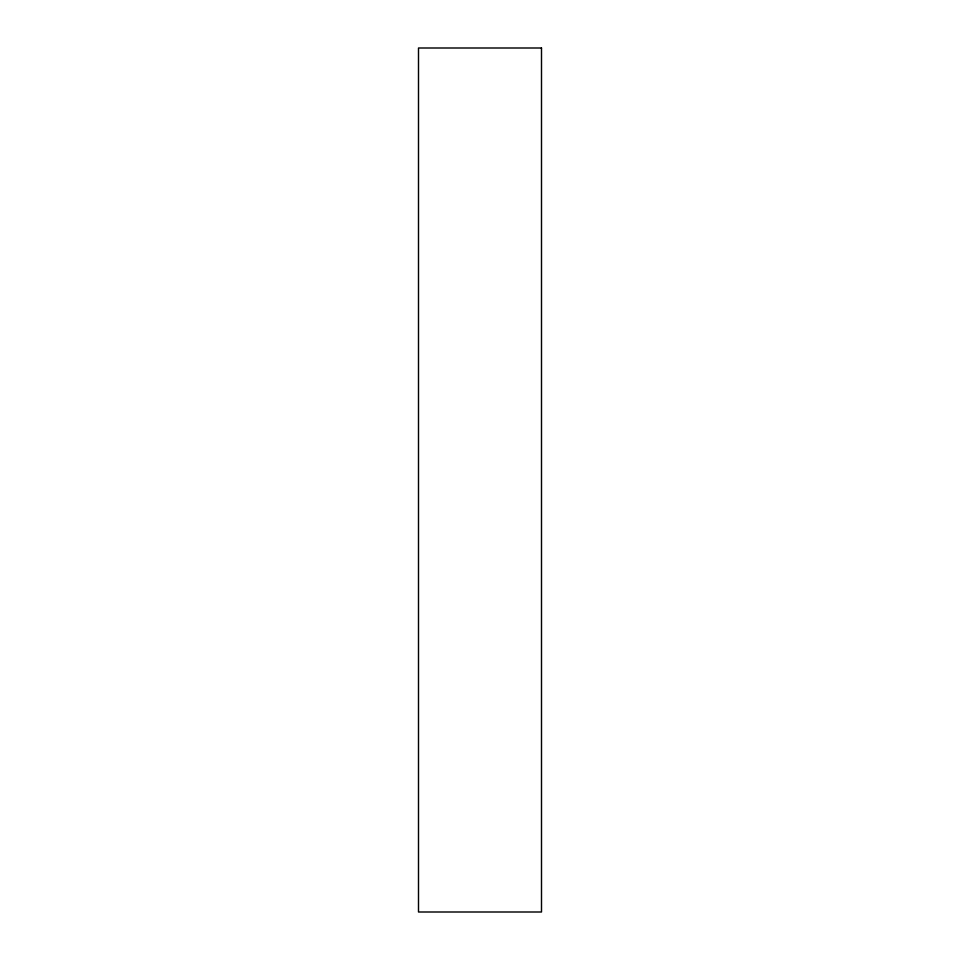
<?xml version="1.0" encoding="UTF-8"?>
<svg xmlns="http://www.w3.org/2000/svg" width="960" height="960" viewBox="0 0 960 960"><rect width="100%" height="100%" fill="white"/><g stroke="black" fill="none" stroke-linecap="round" stroke-linejoin="round"><path stroke-width="1.44" d="M541.5 48L418.5 48L418.5 912L541.5 912L541.5 48"/></g></svg>
